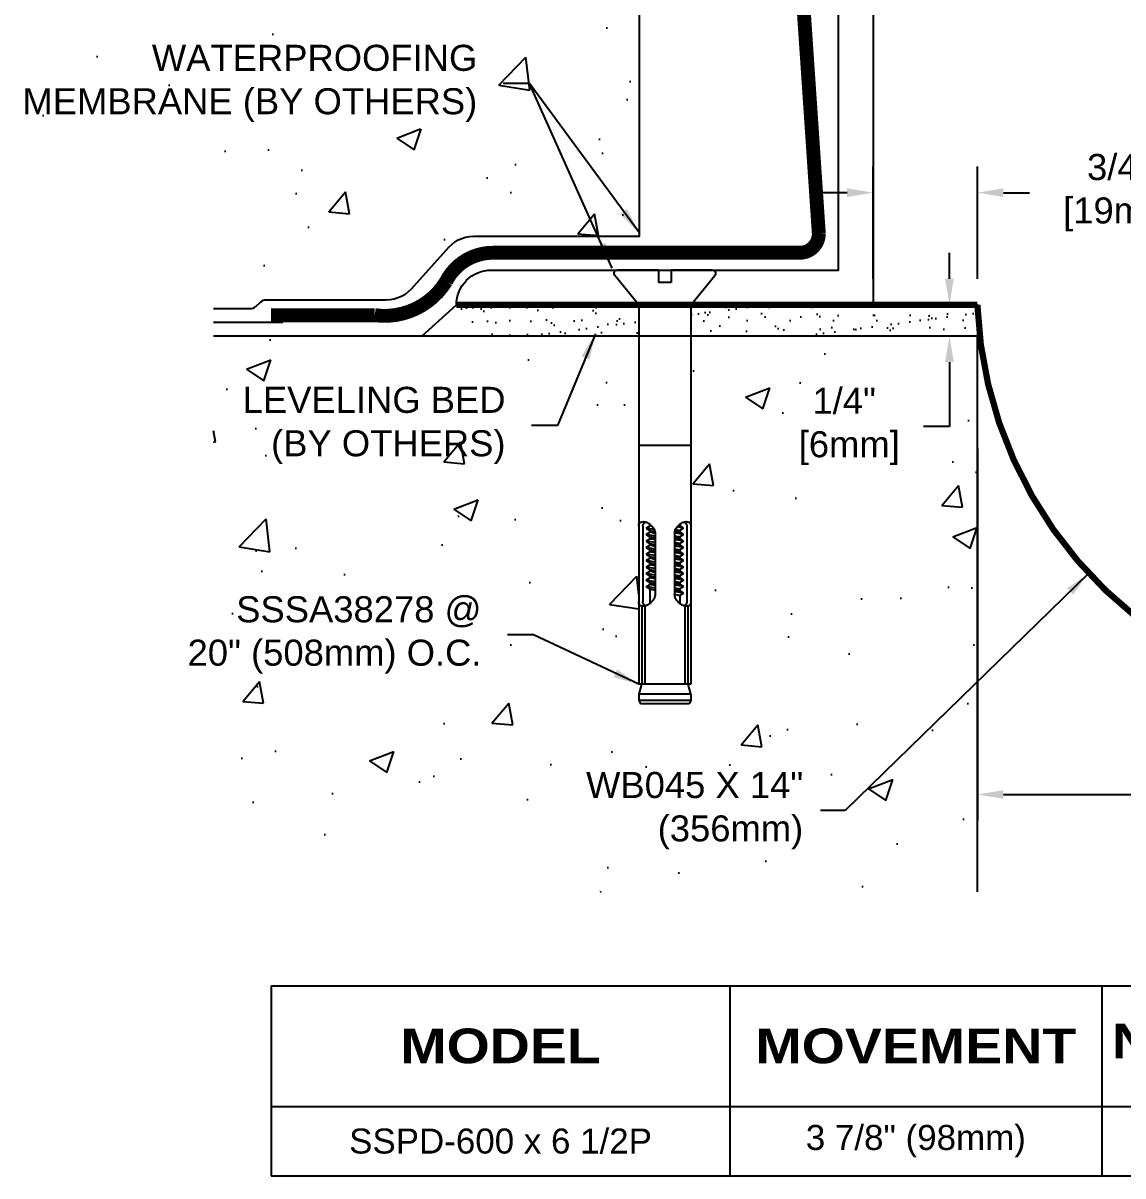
# Model space of a CAD drawing. Header units: inches. Extents: x -6.4 to 47.3, y -12.5 to 3.3.
# Drawn here: x -1.37 to 6.55, y -12.53 to -4.23 of the extents above; entities that cross this region are included whole.
import ezdxf

# ---------------------------------------------------------------- set-up
doc = ezdxf.new("R2010")
doc.units = ezdxf.units.IN
doc.header["$MEASUREMENT"] = 0
for name, color, linetype in [('Anchors', 4, 'Continuous'), ('Conditions', 1, 'Continuous'), ('Dimensions', 3, 'Continuous'), ('Fillers', 2, 'Continuous'), ('Metals', 7, 'Continuous'), ('Text', 2, 'Continuous')]:
    doc.layers.add(name, color=color, linetype=linetype)
doc.styles.add('ARIAL', font='arial.ttf')
doc.styles.add('Arial Bold', font='')
doc.styles.get('Arial Bold').set_extended_font_data('Arial Black')
doc.dimstyles.new('Arial', dxfattribs={"dimscale": 1.5, "dimtxt": 0.125, "dimasz": 0.125, "dimexe": 0.125, "dimexo": 0.125, "dimgap": 0.125, "dimtad": 0, "dimtih": 1, "dimtoh": 1, "dimdec": 4, "dimzin": 0, "dimdsep": 46, "dimlunit": 4, "dimtxsty": 'ARIAL', "dimcen": 0.125, "dimadec": 0, "dimazin": 0, "dimtfac": 1, "dimtdec": 4, "dimtofl": 0, "dimtmove": 0, "dimatfit": 3, "dimfxl": 0, "dimfrac": 2, "dimtolj": 1, "dimtzin": 0, "dimarcsym": 0})
pattern_1 = [(37.5, (-4.8217, -10.52077), (-0.0062993, 0.1926824), [0, -0.152, 0, -0.17, 0, -0.1625]), (7.5, (-4.8217, -10.52077), (0.1769777, 0.2822146), [0, -0.082, 0, -0.137, 0, -0.0525]), (327.5, (-4.9447, -10.52077), (0.3114142, 0.000566), [0, -0.05, 0, -0.18, 0, -0.235]), (317.5, (-4.9447, -10.52077), (0.3006127, 0.0877676), [0, -0.025, 0, -0.118, 0, -0.135])]

# ---------------------------------------------------------------- blocks, each defined once
blk = doc.blocks.new('SSSA38278')
for p, q in [((-0.3411, 0), (-0.045, 0)), ((-0.045, 0), (-0.045, -0.09)), ((0.045, 0), (0.3411, 0)), ((0.045, 0), (0.045, -0.09)), ((-0.1909, -0.2462), (-0.3597, -0.039)), ((0.1909, -0.2462), (0.3597, -0.039)), ((-0.045, -0.09), (0.045, -0.09)), ((-0.1875, -0.2556), (-0.1875, -2.982)), ((0.1875, -0.2556), (0.1875, -2.982)), ((-0.1875, -1.2621), (0.1875, -1.2621)), ((-0.1575, -1.8434), (-0.1575, -2.3869)), ((-0.135, -1.857), (-0.108, -1.8405)), ((-0.135, -1.857), (-0.0889, -1.849)), ((-0.135, -1.857), (-0.108, -1.8735)), ((-0.135, -1.9038), (-0.108, -1.8873)), ((-0.135, -1.9038), (-0.0705, -1.8926)), ((-0.135, -1.9038), (-0.108, -1.9203)), ((-0.108, -1.8297), (-0.108, -1.8405)), ((-0.108, -1.8405), (-0.0983, -1.8383)), ((-0.0776, -1.8668), (-0.108, -1.8735)), ((-0.108, -1.8735), (-0.108, -1.8873)), ((-0.108, -1.8873), (-0.0727, -1.8797)), ((-0.0705, -1.8964), (-0.0705, -2.3339)), ((0.0705, -1.8955), (0.108, -1.8873)), ((0.0705, -1.8964), (0.0705, -2.3339)), ((0.0705, -1.915), (0.135, -1.9038)), ((0.0705, -1.915), (0.135, -1.9038)), ((0.108, -1.8735), (0.0723, -1.8812)), ((0.0775, -1.8669), (0.135, -1.857)), ((0.0933, -1.8436), (0.108, -1.8405)), ((0.108, -1.8297), (0.108, -1.8405)), ((0.135, -1.857), (0.108, -1.8405)), ((0.135, -1.857), (0.108, -1.8735)), ((0.108, -1.8735), (0.108, -1.8873)), ((0.135, -1.9038), (0.108, -1.8873)), ((0.135, -1.9038), (0.108, -1.9203)), ((0.1575, -1.8434), (0.1575, -2.3869)), ((-0.135, -1.9507), (-0.108, -1.9342)), ((-0.135, -1.9507), (-0.0705, -1.9395)), ((-0.135, -1.9507), (-0.108, -1.9672)), ((-0.135, -1.9976), (-0.108, -1.9811)), ((-0.135, -1.9976), (-0.0705, -1.9864)), ((-0.0705, -1.9122), (-0.108, -1.9203)), ((-0.108, -1.9203), (-0.108, -1.9342)), ((-0.108, -1.9342), (-0.0705, -1.9261)), ((-0.0705, -1.9591), (-0.108, -1.9672)), ((-0.108, -1.9672), (-0.108, -1.9811)), ((-0.108, -1.9811), (-0.0705, -1.9729)), ((0.108, -1.9203), (0.0705, -1.9285)), ((0.0705, -1.9423), (0.108, -1.9342)), ((0.0705, -1.9619), (0.135, -1.9507)), ((0.108, -1.9672), (0.0705, -1.9753)), ((0.0705, -1.9892), (0.108, -1.9811)), ((0.108, -1.9203), (0.108, -1.9342)), ((0.135, -1.9507), (0.108, -1.9342)), ((0.135, -1.9507), (0.108, -1.9672)), ((0.108, -1.9672), (0.108, -1.9811)), ((0.135, -1.9976), (0.108, -1.9811)), ((-0.135, -1.9976), (-0.108, -2.0141)), ((-0.135, -2.0445), (-0.108, -2.028)), ((-0.135, -2.0445), (-0.0705, -2.0333)), ((-0.135, -2.0445), (-0.108, -2.061)), ((-0.0705, -2.0059), (-0.108, -2.0141)), ((-0.108, -2.0141), (-0.108, -2.028)), ((-0.108, -2.028), (-0.0705, -2.0198)), ((-0.0705, -2.0528), (-0.108, -2.061)), ((-0.108, -2.061), (-0.108, -2.0748)), ((-0.108, -2.0748), (-0.0705, -2.0667)), ((0.0705, -2.0088), (0.135, -1.9976)), ((0.108, -2.0141), (0.0705, -2.0222)), ((0.0705, -2.0361), (0.108, -2.028)), ((0.0705, -2.0557), (0.135, -2.0445)), ((0.108, -2.061), (0.0705, -2.0691)), ((0.135, -1.9976), (0.108, -2.0141)), ((0.108, -2.0141), (0.108, -2.028)), ((0.135, -2.0445), (0.108, -2.028)), ((0.135, -2.0445), (0.108, -2.061)), ((0.108, -2.061), (0.108, -2.0748)), ((-0.135, -2.0913), (-0.108, -2.0748)), ((-0.135, -2.0913), (-0.0705, -2.0801)), ((-0.135, -2.0913), (-0.108, -2.1078)), ((-0.135, -2.1382), (-0.108, -2.1217)), ((-0.135, -2.1382), (-0.0705, -2.127)), ((-0.135, -2.1382), (-0.108, -2.1547)), ((-0.0705, -2.0997), (-0.108, -2.1078)), ((-0.108, -2.1078), (-0.108, -2.1217)), ((-0.108, -2.1217), (-0.0705, -2.1136)), ((-0.0705, -2.1466), (-0.108, -2.1547)), ((-0.108, -2.1547), (-0.108, -2.1686)), ((0.0705, -2.083), (0.108, -2.0748)), ((0.0705, -2.1025), (0.135, -2.0913)), ((0.108, -2.1078), (0.0705, -2.116)), ((0.0705, -2.1298), (0.108, -2.1217)), ((0.0705, -2.1494), (0.135, -2.1382)), ((0.108, -2.1547), (0.0705, -2.1628)), ((0.135, -2.0913), (0.108, -2.0748)), ((0.135, -2.0913), (0.108, -2.1078)), ((0.108, -2.1078), (0.108, -2.1217)), ((0.135, -2.1382), (0.108, -2.1217)), ((0.135, -2.1382), (0.108, -2.1547)), ((0.108, -2.1547), (0.108, -2.1686)), ((-0.135, -2.1851), (-0.108, -2.1686)), ((-0.135, -2.1851), (-0.0705, -2.1739)), ((-0.135, -2.1851), (-0.108, -2.2016)), ((-0.135, -2.232), (-0.108, -2.2155)), ((-0.135, -2.232), (-0.0705, -2.2208)), ((-0.135, -2.232), (-0.108, -2.2485)), ((-0.108, -2.1686), (-0.0705, -2.1604)), ((-0.0705, -2.1934), (-0.108, -2.2016)), ((-0.108, -2.2016), (-0.108, -2.2155)), ((-0.108, -2.2155), (-0.0705, -2.2073)), ((-0.0705, -2.2403), (-0.108, -2.2485)), ((0.0705, -2.1767), (0.108, -2.1686)), ((0.0705, -2.1963), (0.135, -2.1851)), ((0.108, -2.2016), (0.0705, -2.2097)), ((0.0705, -2.2236), (0.108, -2.2155)), ((0.0705, -2.2432), (0.135, -2.232)), ((0.135, -2.1851), (0.108, -2.1686)), ((0.135, -2.1851), (0.108, -2.2016)), ((0.108, -2.2016), (0.108, -2.2155)), ((0.135, -2.232), (0.108, -2.2155)), ((0.135, -2.232), (0.108, -2.2485)), ((-0.135, -2.2788), (-0.108, -2.2623)), ((-0.135, -2.2788), (-0.0705, -2.2676)), ((-0.135, -2.2788), (-0.108, -2.2953)), ((-0.135, -2.3257), (-0.108, -2.3092)), ((-0.135, -2.3257), (-0.0705, -2.3145)), ((-0.108, -2.2485), (-0.108, -2.2623)), ((-0.108, -2.2623), (-0.0705, -2.2542)), ((-0.0705, -2.2872), (-0.108, -2.2953)), ((-0.108, -2.2953), (-0.108, -2.3092)), ((-0.108, -2.3092), (-0.0705, -2.3011)), ((0.108, -2.2485), (0.0705, -2.2566)), ((0.0705, -2.2705), (0.108, -2.2623)), ((0.0705, -2.29), (0.135, -2.2788)), ((0.108, -2.2953), (0.0705, -2.3035)), ((0.108, -2.2485), (0.108, -2.2623)), ((0.135, -2.2788), (0.108, -2.2623)), ((0.135, -2.2788), (0.108, -2.2953)), ((0.108, -2.2953), (0.108, -2.4007)), ((-0.135, -2.3257), (-0.108, -2.3422)), ((-0.0705, -2.3341), (-0.108, -2.3422)), ((-0.108, -2.3422), (-0.108, -2.4007)), ((-0.166, -2.4197), (-0.166, -2.982)), ((-0.1435, -2.4197), (-0.1435, -2.982)), ((0.1435, -2.4197), (0.1435, -2.982)), ((0.166, -2.4197), (0.166, -2.982)), ((-0.1875, -3.0529), (-0.1682, -2.982)), ((-0.1875, -2.982), (0.1875, -2.982)), ((0.1682, -2.982), (0.1875, -3.0529)), ((-0.1875, -3.0529), (0.1875, -3.0529)), ((-0.1875, -3.0529), (-0.1875, -3.0994)), ((0.1875, -3.0529), (0.1875, -3.0994)), ((-0.1875, -3.0994), (0.1875, -3.0994)), ((-0.1875, -3.0994), (-0.1741, -3.1226)), ((-0.1741, -3.1226), (0.1741, -3.1226)), ((0.1875, -3.0994), (0.1741, -3.1226))]:
    blk.add_line(p, q)
for centre, radius, start, end in [((-0.3411, -0.0239), 0.0239, 90, 219.03203), ((0.3411, -0.0239), 0.0239, 320.96797, 90), ((-0.2025, -0.2556), 0.015, 0, 39.16663), ((0.2025, -0.2556), 0.015, 140.83337, 180), ((-0.1595, -1.8387), 0.0276, 135, 168.9394), ((-0.1595, -1.8387), 0.0276, 101.0606, 135), ((-0.1547, -1.863), 0.0524, 76.6123, 101.0606), ((-0.1295, -1.8387), 0.0276, 135, 168.9394), ((-0.1295, -1.8387), 0.0276, 110.90855, 135), ((-0.1607, -1.8883), 0.0783, 59.30278, 76.6123), ((-0.1791, -1.9193), 0.1144, 45, 59.30278), ((0.1791, -1.9193), 0.1144, 120.69722, 135), ((0.1607, -1.8883), 0.0783, 103.3877, 120.69722), ((0.1295, -1.8387), 0.0276, 45, 69.09145), ((0.1547, -1.863), 0.0524, 78.9394, 103.3877), ((0.1295, -1.8387), 0.0276, 11.0606, 45), ((0.1595, -1.8387), 0.0276, 45, 78.9394), ((0.1595, -1.8387), 0.0276, 11.0606, 45), ((-0.1351, -1.8434), 0.0524, 168.9394, 180), ((-0.1051, -1.8434), 0.0524, 168.9394, 180), ((-0.1791, -1.9193), 0.1144, 30.69722, 45), ((-0.1481, -1.9009), 0.0783, 13.3877, 30.69722), ((-0.1229, -1.8949), 0.0524, 358.29929, 13.3877), ((0.1229, -1.8949), 0.0524, 166.6123, 181.70071), ((0.1481, -1.9009), 0.0783, 149.30278, 166.6123), ((0.1791, -1.9193), 0.1144, 135, 149.30278), ((0.1051, -1.8434), 0.0524, 360, 11.0606), ((0.1351, -1.8434), 0.0524, 0, 11.0606), ((-0.1351, -2.3869), 0.0524, 180, 191.0606), ((-0.1595, -2.3917), 0.0276, 191.0606, 225), ((-0.1051, -2.3869), 0.0524, 180, 191.0606), ((-0.1295, -2.3917), 0.0276, 191.0606, 225), ((-0.1791, -2.3111), 0.1144, 300.69722, 315), ((-0.1791, -2.3111), 0.1144, 315, 329.30278), ((-0.1481, -2.3295), 0.0783, 329.30278, 346.6123), ((-0.1229, -2.3355), 0.0524, 346.6123, 1.70071), ((0.1229, -2.3355), 0.0524, 178.29929, 193.3877), ((0.1481, -2.3295), 0.0783, 193.3877, 210.69722), ((0.1791, -2.3111), 0.1144, 210.69722, 225), ((0.1791, -2.3111), 0.1144, 225, 239.30278), ((0.1295, -2.3917), 0.0276, 315, 348.9394), ((0.1051, -2.3869), 0.0524, 348.9394, 0), ((0.1595, -2.3917), 0.0276, 315, 348.9394), ((0.1351, -2.3869), 0.0524, 348.9394, 360), ((-0.1595, -2.3917), 0.0276, 225, 258.9394), ((-0.1547, -2.3673), 0.0524, 258.9394, 283.3877), ((-0.1295, -2.3917), 0.0276, 225, 249.09145), ((-0.1607, -2.3421), 0.0783, 283.3877, 300.69722), ((0.1607, -2.3421), 0.0783, 239.30278, 256.6123), ((0.1295, -2.3917), 0.0276, 290.90855, 315), ((0.1547, -2.3673), 0.0524, 256.6123, 281.0606), ((0.1595, -2.3917), 0.0276, 281.0606, 315)]:
    blk.add_arc(centre, radius, start, end)
blk = doc.blocks.new('*D2')
at = {"layer": 'Defpoints', "color": 0}
for p in [(5.5, -7.1028), (11.5224, -7.1028), (11.5224, -9.7801)]:
    blk.add_point(p, dxfattribs=at)
at = {"layer": 'Dimensions', "color": 0, "lineweight": -2}
for p, q in [((5.5, -7.2903), (5.5, -9.9676)), ((11.5224, -7.2903), (11.5224, -9.9676)), ((5.6875, -9.7801), (7.8065, -9.7801)), ((11.3349, -9.7801), (9.1354, -9.7801))]:
    blk.add_line(p, q, dxfattribs=at)
at = {"layer": 'Dimensions', "color": 0}
for points in [[(5.6875, -9.7489), (5.6875, -9.8114), (5.5, -9.7801)], [(11.3349, -9.7489), (11.3349, -9.8114), (11.5224, -9.7801)]]:
    blk.add_solid(points, dxfattribs=at)
at = {"layer": 'Dimensions', "color": 0, "insert": (8.4709, -9.7801), "char_height": 0.1875, "attachment_point": 5, "style": 'ARIAL'}
blk.add_mtext('\\A1;DIM. "A"', dxfattribs=at)
blk = doc.blocks.new('*D3')
at = {"layer": 'Defpoints', "color": 0}
for p in [(5.2991, -6.2551), (5.5, -6.2551), (5.5, -6.4801)]:
    blk.add_point(p, dxfattribs=at)
at = {"layer": 'Dimensions', "color": 0, "lineweight": -2}
for p, q in [((5.2991, -6.0676), (5.2991, -5.8801)), ((5.3125, -6.2551), (5.1116, -6.2551)), ((5.3125, -6.4801), (5.1116, -6.4801)), ((5.2991, -6.6676), (5.2991, -7.1307)), ((5.2991, -7.1307), (5.1116, -7.1307))]:
    blk.add_line(p, q, dxfattribs=at)
at = {"layer": 'Dimensions', "color": 0}
for points in [[(5.2679, -6.0676), (5.3304, -6.0676), (5.2991, -6.2551)], [(5.2679, -6.6676), (5.3304, -6.6676), (5.2991, -6.4801)]]:
    blk.add_solid(points, dxfattribs=at)
at = {"layer": 'Dimensions', "color": 0, "insert": (4.5413, -7.1307), "char_height": 0.1875, "attachment_point": 5, "style": 'ARIAL'}
blk.add_mtext('\\A1;1/4"\\P [6mm]', dxfattribs=at)
blk = doc.blocks.new('*D4')
at = {"layer": 'Defpoints', "color": 0}
for p in [(4.75, -5.448), (4.75, -6.2551), (5.5, -6.2551)]:
    blk.add_point(p, dxfattribs=at)
at = {"layer": 'Dimensions', "color": 0, "lineweight": -2}
for p, q in [((4.75, -6.0676), (4.75, -5.2605)), ((5.5, -6.0676), (5.5, -5.2605)), ((4.5625, -5.448), (4.375, -5.448)), ((5.6875, -5.448), (5.875, -5.448))]:
    blk.add_line(p, q, dxfattribs=at)
at = {"layer": 'Dimensions', "color": 0}
for points in [[(4.5625, -5.4167), (4.5625, -5.4792), (4.75, -5.448)], [(5.6875, -5.4167), (5.6875, -5.4792), (5.5, -5.448)]]:
    blk.add_solid(points, dxfattribs=at)
at = {"layer": 'Dimensions', "color": 0, "insert": (6.5181, -5.448), "char_height": 0.1875, "attachment_point": 5, "style": 'ARIAL'}
blk.add_mtext('\\A1;3/4"\\P [19mm]', dxfattribs=at)
blk = doc.blocks.new('CSA3X5X14')
at = {"layer": 'Metals'}
blk.add_lwpolyline([(0.25, 4.75, 0.414214), (0, 5), (0, 0), (3, 0, 0.414214), (2.75, 0.25), (0.25, 0.25)], format="xyb", close=True, dxfattribs=at)
blk = doc.blocks.new('*T18')
at = {"layer": 'Conditions', "color": 0, "linetype": 'ByBlock', "lineweight": -2}
for p, q in [((0, 0), (17.0635, 0)), ((0, 0), (0, -1.3687)), ((3.3023, 0), (3.3023, -1.3687)), ((5.9795, 0), (5.9795, -1.3687)), ((8.6568, 0), (8.6568, -1.3687)), ((11.334, 0), (11.334, -1.3687)), ((14.0113, 0), (14.0113, -1.3687)), ((17.0635, 0), (17.0635, -1.3687)), ((0, -0.8687), (17.0635, -0.8687)), ((0, -1.3687), (17.0635, -1.3687))]:
    blk.add_line(p, q, dxfattribs=at)
at = {"layer": 'Conditions', "color": 2, "attachment_point": 5}
for s, insert, char_height, width, style in [('{\\fArial Black|b0|i0|c0|p34;MODEL}', (1.6511, -0.4343), 0.25, 3.182256, 'ARIAL'), ('{\\fArial Black|b0|i0|c0|p34;MOVEMENT}', (4.6409, -0.4343), 0.25, 2.557256, 'ARIAL'), ('{\\fArial Black|b0|i0|c0|p34;NOMINAL (A)}', (7.3181, -0.4343), 0.25, 2.557256, 'ARIAL'), ('{\\fArial Black|b0|i0|c0|p34;MIN (A)}', (9.9954, -0.4343), 0.25, 2.557256, 'ARIAL'), ('{\\fArial Black|b0|i0|c0|p34;MAX (A)}', (12.6727, -0.4343), 0.25, 2.557256, 'ARIAL'), (' (B)', (15.5374, -0.4343), 0.25, 2.932256, 'Arial Bold'), ('3 7/8" (98mm)', (4.6409, -1.1187), 0.18, 2.557256, 'ARIAL'), ('3 1/2" (89mm)', (7.3181, -1.1187), 0.18, 2.557256, 'ARIAL'), ('2 1/8" (54mm)', (9.9954, -1.1187), 0.18, 2.557256, 'ARIAL'), ('6" (152mm)', (12.6727, -1.1187), 0.18, 2.557256, 'ARIAL'), ('10 3/4" (273mm)', (15.5374, -1.1187), 0.1875, 2.932256, 'ARIAL'), ('SSPD-600 x 6 1/2P', (1.6511, -1.1187), 0.18, 3.182256, 'ARIAL')]:
    blk.add_mtext(s, dxfattribs=dict(at, insert=insert, char_height=char_height, width=width, style=style))

msp = doc.modelspace()

# ---------------------------------------------------------------- hatches: boundary and pattern name
at = {"layer": 'Conditions'}
h = msp.add_hatch(dxfattribs=at)
h.set_pattern_fill('AR-CONC', color=256, scale=0.25, style=0)
h.set_pattern_definition([(50, (-4.9557, -12.4823), (1.79315, -0.15688), [0.1875, -2.0625]), (355, (-4.9557, -12.4823), (-0.34688, 1.88048), [0.15, -1.65]), (100.4514, (-4.8063, -12.4954), (1.44627, 1.7236), [0.15935, -1.75286]), (46.184, (-4.9557, -11.9823), (2.6681, -0.4138), [0.28125, -3.09375]), (96.636, (-4.7334, -12.0168), (2.33666, 2.4353), [0.23903, -2.62928]), (351.184, (-4.9557, -11.9823), (2.33665, 2.4353), [0.225, -2.475]), (21, (-4.7057, -12.1073), (1.49227, -1.00655), [0.1875, -2.0625]), (326, (-4.7057, -12.1073), (0.60829, 1.81288), [0.15, -1.65]), (71.451, (-4.5814, -12.1912), (2.10056, 0.80633), [0.15935, -1.75286]), (37.5, (-4.95574, -12.4823), (0.0304, 0.832235), [0, -1.63, 0, -1.675, 0, -1.65625]), (7.5, (-4.9557, -12.4823), (0.657674, 0.98603), [0, -0.955, 0, -1.5925, 0, -0.63125]), (327.5, (-5.51324, -12.4823), (1.334556, -0.056387), [0, -0.625, 0, -1.95, 0, -2.5875]), (317.5, (-5.7632, -12.4823), (1.457965, 0.25026), [0, -0.8125, 0, -1.295, 0, -1.8375])])
edge = h.paths.add_edge_path()
edge.add_line((3.0645, 0), (0.02241, 0))
edge.add_line((0.02241, 0), (0.02241, -6.28486))
edge.add_line((0.02241, -6.28486), (0.28357, -6.28486))
edge.add_arc((0.28357, -6.22236), 0.0625, 270, 312.204497)
edge.add_line((0.32556, -6.26865), (0.3606, -6.23687))
edge.add_arc((0.40259, -6.28317), 0.0625, 90, 132.204497, ccw=False)
edge.add_line((0.40259, -6.22067), (1.26519, -6.22067))
edge.add_arc((1.26519, -5.97067), 0.25, 270, 323.188767)
edge.add_line((1.46535, -6.12046), (1.69536, -5.86456))
edge.add_arc((1.89551, -6.01435), 0.25, 90, 143.188767, ccw=False)
edge.add_line((1.89551, -5.76435), (3.0645, -5.76435))
edge.add_line((3.0645, -5.76435), (3.0645, 0))
edge = h.paths.add_edge_path()
edge.add_line((17.02241, 0), (13.36955, 0))
edge.add_line((13.36955, 0), (13.36955, -5.76435))
edge.add_line((13.36955, -5.76435), (15.14931, -5.76435))
edge.add_arc((15.14931, -6.01435), 0.25, 36.811233, 90, ccw=False)
edge.add_line((15.34946, -5.86456), (15.57947, -6.12046))
edge.add_arc((15.77962, -5.97067), 0.25, 216.811233, 270)
edge.add_line((15.77962, -6.22067), (16.66635, -6.22067))
edge.add_line((16.66635, -6.22067), (16.71926, -6.26865))
edge.add_arc((16.76124, -6.22236), 0.0625, 227.795503, 270)
edge.add_line((16.76124, -6.28486), (17.02241, -6.28486))
edge.add_line((17.02241, -6.28486), (17.02241, 0))
h.paths.add_polyline_path([(0.15724, -0.76942), (2.9604, -0.76942), (2.9604, -1.42495), (0.15724, -1.42495)], flags=16)
h.paths.add_polyline_path([(-1.37058, -4.33395), (1.96873, -4.33395), (1.96873, -4.98947), (-1.37058, -4.98947)])
h.paths.add_polyline_path([(13.93223, -3.46108), (15.10839, -3.46108), (15.10839, -3.74885), (13.93223, -3.74885)], flags=16)
h.paths.add_polyline_path([(14.00717, -0.74264), (14.65869, -0.74264), (14.65869, -1.02466), (14.00717, -1.02466)], flags=16)
h.paths.add_polyline_path([(14.02123, -1.4424), (16.02874, -1.4424), (16.02874, -1.73004), (14.02123, -1.73004)], flags=16)
h = msp.add_hatch(dxfattribs=at)
h.set_pattern_fill('AR-SAND', color=256, scale=0.1, style=0)
h.set_pattern_definition(pattern_1)
h.paths.add_polyline_path([(3.0625, -6.26077, 0.0967687), (3.0614, -6.25512), (1.75, -6.25512), (1.75, -6.48012), (3.0625, -6.48012)])
h = msp.add_hatch(dxfattribs=at)
h.set_pattern_fill('AR-SAND', color=256, scale=0.1, style=0)
h.set_pattern_definition(pattern_1)
h.paths.add_polyline_path([(5.5, -6.25512), (3.4386, -6.25512, 0.0967687), (3.4375, -6.26077), (3.4375, -6.48012), (5.5, -6.48012)])
h = msp.add_hatch(dxfattribs=at)
h.set_pattern_fill('AR-CONC', color=256, scale=0.25, style=0)
h.set_pattern_definition([(50, (-4.8217, -10.5208), (1.79315, -0.15688), [0.1875, -2.0625]), (355, (-4.8217, -10.5208), (-0.34688, 1.88048), [0.15, -1.65]), (100.451, (-4.6723, -10.5338), (1.44627, 1.7236), [0.15935, -1.75286]), (46.184, (-4.8217, -10.0208), (2.6681, -0.4138), [0.28125, -3.09375]), (96.636, (-4.5994, -10.0553), (2.33666, 2.4353), [0.239, -2.6293]), (351.184, (-4.8217, -10.0208), (2.33665, 2.4353), [0.225, -2.475]), (21, (-4.5717, -10.1458), (1.49227, -1.00655), [0.1875, -2.0625]), (326, (-4.5717, -10.1458), (0.6083, 1.81288), [0.15, -1.65]), (71.451, (-4.4473, -10.2297), (2.10056, 0.80633), [0.15935, -1.75286]), (37.5, (-4.8217, -10.5208), (0.0304, 0.832235), [0, -1.63, 0, -1.675, 0, -1.65625]), (7.5, (-4.8217, -10.5208), (0.657674, 0.98603), [0, -0.955, 0, -1.5925, 0, -0.63125]), (327.5, (-5.3792, -10.5208), (1.334556, -0.056387), [0, -0.625, 0, -1.95, 0, -2.5875]), (317.5, (-5.6292, -10.5208), (1.45797, 0.25026), [0, -0.8125, 0, -1.295, 0, -1.8375])])
h.paths.add_polyline_path([(5.5, -6.48012), (3.4375, -6.48012), (3.4375, -8.98714), (3.41819, -8.98714), (3.4375, -9.05802), (3.4375, -9.10452), (3.42408, -9.12777), (3.07592, -9.12777), (3.0625, -9.10452), (3.0625, -9.05802), (3.08181, -8.98714), (3.0625, -8.98714), (3.0625, -6.48012), (1.5, -6.48012), (0, -6.48012), (0, -10.48012), (5.5, -10.48012)])
h.paths.add_polyline_path([(-0.38445, -7.09292), (1.5687, -7.09292), (1.5687, -7.74832), (-0.38445, -7.74832)], flags=9)

# ---------------------------------------------------------------- linework, layer by layer
msp.add_line((3.0645, 0), (3.0645, -5.76435))
msp.add_line((0, -6.37983), (0.50025, -6.37983), dxfattribs=at)
msp.add_lwpolyline([(3.0645, 0), (3.0645, -5.76435), (1.8731, -5.76435, 0.2363382), (1.67295, -5.86456), (1.44294, -6.12046, -0.2363382), (1.24279, -6.22067), (0.38018, -6.22067, 0.1862621), (0.33819, -6.23687), (0.30315, -6.26865, -0.1862621), (0.26117, -6.28486), (0, -6.28486)], format="xyb", dxfattribs=at)
msp.add_lwpolyline([(5.5, -6.48012), (1.5, -6.48012), (1.75, -6.25512), (5.5, -6.25512)], close=True, dxfattribs=at)
msp.add_lwpolyline([(5.5, -10.48012), (5.5, -6.48012), (0, -6.48012)], dxfattribs=at)
at = {"layer": 'Fillers'}
for points, const_width in [([(0.41499, -6.33012), (1.16145, -6.33012, 0.2970164), (1.67483, -6.08699, -0.2838842), (2.01341, -5.8805), (4.22482, -5.8805, 0.4058086), (4.35868, -5.74349), (4.35868, -5.74349), (4.125, -2.28488), (4.2, -0.38552, -0.8582025), (4.52571, -0.38552, -0.0549374), (4.46637, -0.92392, 0.1788182)], 0.1), ([(1.75, -6.25512), (5.5, -6.25512, 0.9617433), (11.5225, -6.25512), (15.2725, -6.25512)], 0.045)]:
    msp.add_lwpolyline(points, format="xyb", dxfattribs=dict(at, const_width=const_width))

# ---------------------------------------------------------------- block references
msp.add_blockref('*T18', (0.41615, -11.15736))
at = {"layer": 'Anchors', "xscale": -1}
msp.add_blockref('SSSA38278', (3.25, -6.00512), dxfattribs=at)
at = {"layer": 'Metals', "xscale": -1}
msp.add_blockref('CSA3X5X14', (4.75, -6.25512), dxfattribs=at)

# ---------------------------------------------------------------- texts
at = {"layer": 'Text', "char_height": 0.1875, "attachment_point": 6, "style": 'ARIAL'}
for s, insert, width in [('WATERPROOFING\\PMEMBRANE (BY OTHERS)', (1.89945, -4.66171), 4.3238956), ('LEVELING BED\\P(BY OTHERS)', (2.10301, -7.12379), 3.9533146), ('SSSA38278 @\\P20" (508mm) O.C.', (1.92987, -8.63124), 3.6647516)]:
    msp.add_mtext(s, dxfattribs=dict(at, insert=insert, width=width))
at = {"layer": 'Text', "insert": (4.24627, -9.89628), "char_height": 0.1875, "attachment_point": 6, "style": 'ARIAL'}
msp.add_mtext('WB045 X 14"\\P(356mm)', dxfattribs=at)

# ---------------------------------------------------------------- dimensions: what is measured, and where the dimension line sits
at = {"layer": 'Dimensions'}
dim = msp.add_linear_dim(base=(4.75, -5.44797), p1=(5.5, -6.25512), p2=(4.75, -6.25512), dimstyle='Arial', override={"dimpost": '\\X'}, dxfattribs=at)
dim.commit()
dim.dimension.update_dxf_attribs({"geometry": '*D4', "text_midpoint": (6.51814, -5.44797), "dimtype": 160})
dim = msp.add_linear_dim(base=(5.2991, -6.25512), p1=(5.5, -6.48012), p2=(5.5, -6.25512), angle=90, dimstyle='Arial', override={"dimpost": '\\X'}, dxfattribs=at)
dim.commit()
dim.dimension.update_dxf_attribs({"geometry": '*D3', "text_midpoint": (4.5413, -7.13065), "dimtype": 160})
dim = msp.add_linear_dim(base=(11.52241, -9.78015), p1=(5.5, -7.10282), p2=(11.52241, -7.10282), text='DIM. "A"', dimstyle='Arial', override={"dimpost": '\\X'}, dxfattribs=at)
dim.commit()
dim.dimension.update_dxf_attribs({"geometry": '*D2', "text_midpoint": (8.47093, -9.78015), "dimtype": 160})

# ---------------------------------------------------------------- leaders
at = {"layer": 'Text', "annotation_type": 0, "has_hookline": 1, "hookline_direction": 1}
for points, text_width in [([(3.0645, -5.73568), (2.27445, -4.66171), (2.08695, -4.66171)], 3.24557), ([(2.75, -6.4646), (2.47801, -7.12379), (2.29051, -7.12379)], 1.8594), ([(3.0625, -8.98714), (2.30487, -8.63124), (2.11737, -8.63124)], 2.08578)]:
    msp.add_leader(points, dimstyle='Arial', override={"dimgap": 0.125, "dimtad": 0}, dxfattribs=dict(at, text_width=text_width))
at = {"layer": 'Text'}
msp.add_leader([(2.87134, -5.99209), (2.27445, -4.66171)], dimstyle='Arial', override={"dimgap": 0.125, "dimtad": 0}, dxfattribs=at)
msp.add_leader([(6.30229, -8.18749), (4.54852, -9.89628), (4.37127, -9.89628)], dimstyle='Arial', dxfattribs=at)

doc.saveas('drawing.dxf')
